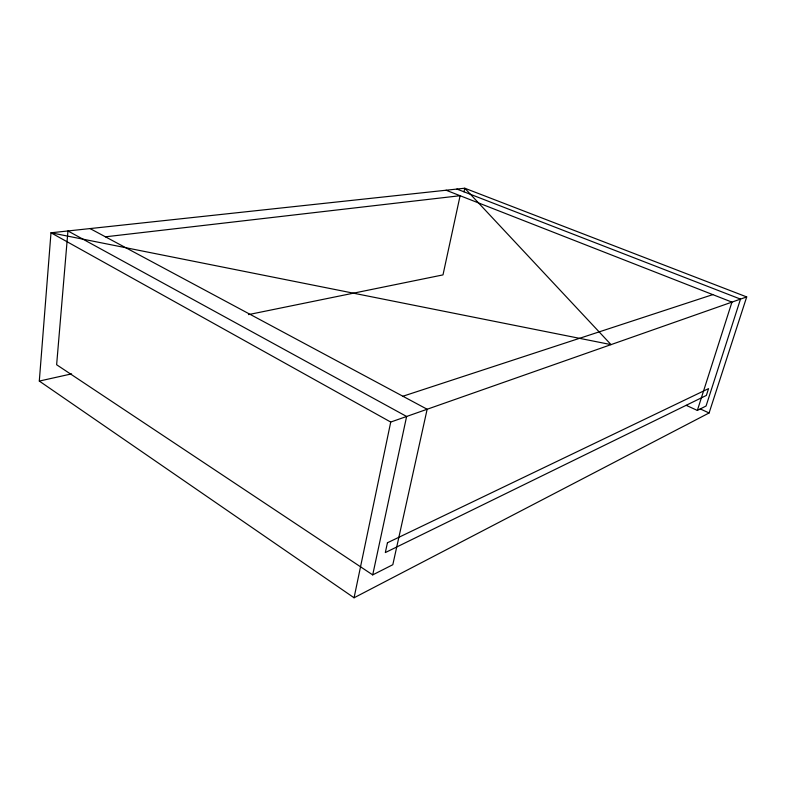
<?xml version="1.0" encoding="UTF-8"?>
<svg xmlns="http://www.w3.org/2000/svg" width="786" height="786" viewBox="0 0 786 786"><rect width="100%" height="100%" fill="white"/><g stroke="black" fill="none" stroke-linecap="round" stroke-linejoin="round"><path stroke-width="1.18" d="M39.3 381.072L50.992 232.784L464.752 188.218L746.7 296.931L709.1 412.964L354.064 597.782L39.3 381.072L71.595 373.881M354.064 597.782L390.73 422.053L746.7 296.931M372.711 574.89L406.617 416.472L67.95 230.956L56.631 364.743L372.711 574.89L392.813 564.712L427.152 409.251L90.066 228.579M463.976 191.813L464.752 188.218L611.036 344.622L50.992 232.784L390.73 422.053M686.217 405.34L697.349 410.43L731.953 302.119L446.084 190.232M697.349 410.43L706.064 406.008L740.5 299.112L456.892 189.062M402.894 396.242L712.784 294.622M248.464 314.606L442.99 274.894L460.105 195.714L105.432 236.812M700.169 408.897L709.1 412.964M387.439 542.772L385.317 552.578L706.368 395.417L708.55 388.618L387.439 542.772"/></g></svg>
